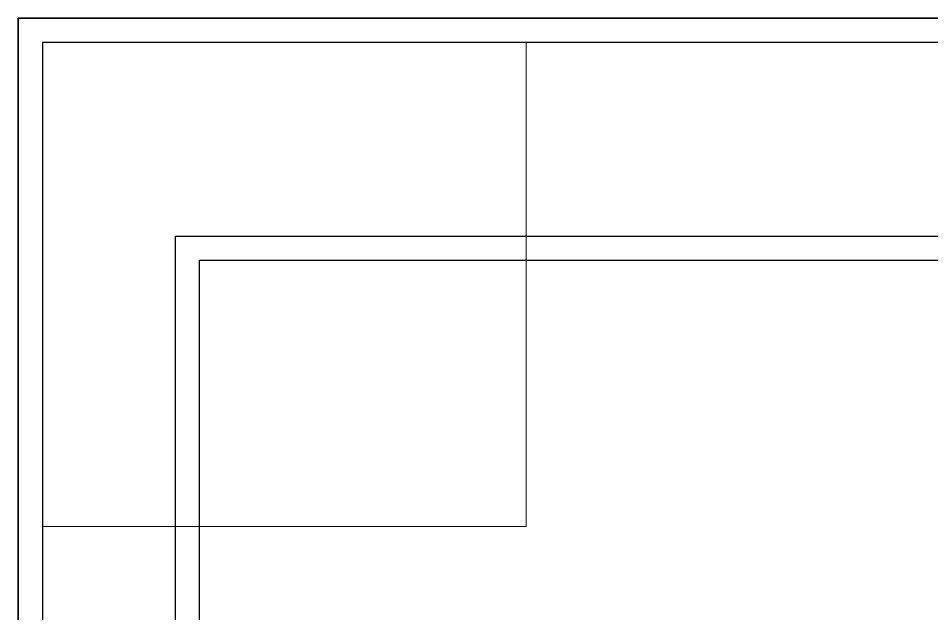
# Model space of a CAD drawing. Header units: millimetres. Extents: x 2698011 to 2856548, y 1019778 to 1210064.
# Drawn here: x 2741826 to 2742582, y 1172518 to 1173011 of the extents above; entities that cross this region are included whole.
import ezdxf

# ---------------------------------------------------------------- set-up
doc = ezdxf.new("R2010")
doc.units = ezdxf.units.MM
for name, color, linetype in [('.REVOQUE', 9, 'Continuous'), ('LOTES', 9, 'Continuous'), ('Mampostería', 9, 'Continuous'), ('piso', 9, 'Continuous'), ('Punto Cota', 9, 'Continuous')]:
    doc.layers.add(name, color=color, linetype=linetype)
doc.layers.add('PILAR_REF', color=9, linetype='Continuous', lineweight=0)

# ---------------------------------------------------------------- blocks, each defined once
blk = doc.blocks.new('A$C1FB93DB3')
at = {"layer": 'LOTES', "ltscale": 3}
for p in [(-5.11488, -15.58493), (62.54245, -108.0609)]:
    blk.add_line(p, (-13.39847, -100.66731), dxfattribs=at)

msp = doc.modelspace()

# ---------------------------------------------------------------- linework, layer by layer
at = {"layer": '.REVOQUE'}
msp.add_lwpolyline([(2741975.849, 1172810.659), (2762493.242, 1172810.676), (2762493.082, 1173010.339), (2741825.849, 1173010.659), (2741825.849, 1170210.659), (2741975.849, 1170210.659)], close=True, dxfattribs=at)
at = {"layer": 'Mampostería'}
msp.add_lwpolyline([(2741955.849, 1172830.659), (2762493.146, 1172830.676), (2762493.018, 1172990.34), (2741845.849, 1172990.659), (2741845.849, 1170230.659), (2741955.849, 1170230.659)], close=True, dxfattribs=at)
at = {"layer": 'PILAR_REF'}
msp.add_lwpolyline([(2741846.128, 1172990.659), (2742246.13, 1172990.659), (2742246.13, 1172590.659), (2741846.128, 1172590.659)], close=True, dxfattribs=at)
at = {"layer": 'piso'}
msp.add_lwpolyline([(2741825.849, 1173010.659), (2827310.525, 1173010.659), (2827513.494, 1071926.241), (2741825.849, 1096710.659), (2741825.849, 1173010.659)], dxfattribs=at)
at = {"layer": 'Punto Cota', "lineweight": 9}
msp.add_point((2741825.849, 1173010.659, 99840), dxfattribs=at)

# ---------------------------------------------------------------- block references
at = {"xscale": 1000, "yscale": 1000, "zscale": 1000, "rotation": 275.5607761118083}
msp.add_blockref('A$C1FB93DB3', (2843317.747, 1169430.057), dxfattribs=at)

doc.saveas('drawing.dxf')
